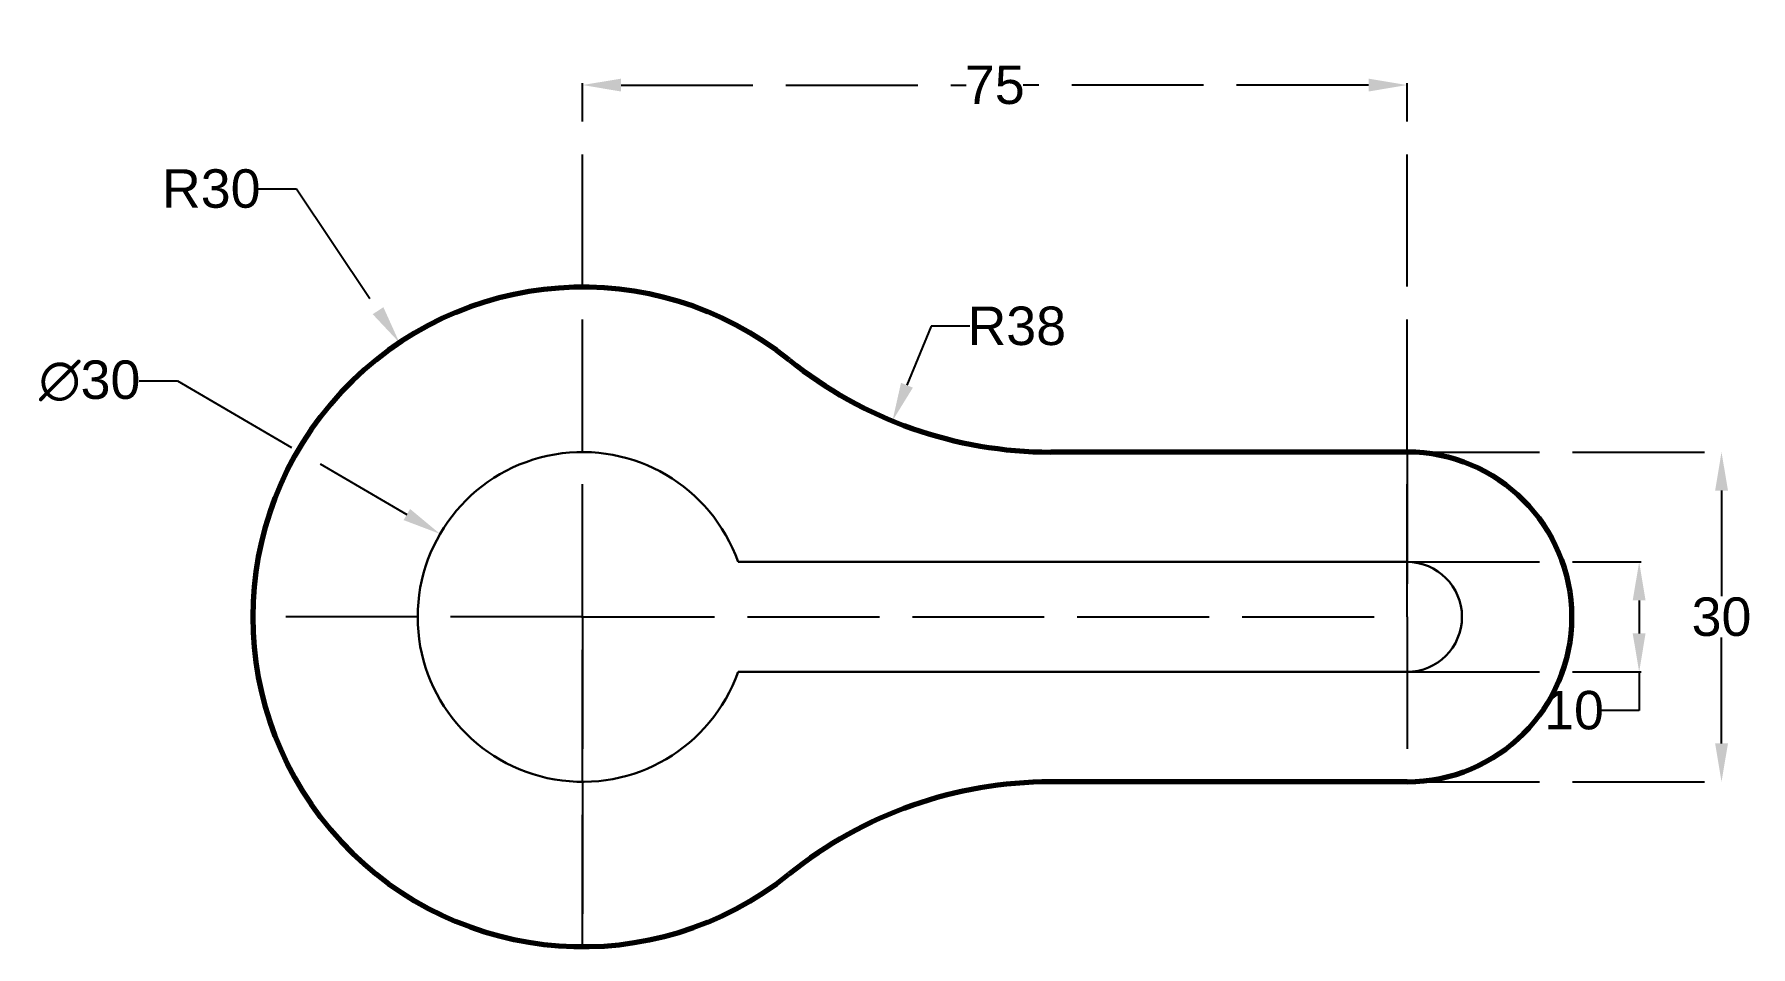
# Model space of a CAD drawing. Header units: inches. Extents: x -53 to 103, y -14 to 69.
import ezdxf

# ---------------------------------------------------------------- set-up
doc = ezdxf.new("R2010")
doc.units = ezdxf.units.IN
doc.header["$MEASUREMENT"] = 0
doc.linetypes.add('ACAD_ISO02W100', pattern=[15, 12, -3])
doc.layers.add('Layer1', color=170, linetype='Continuous', lineweight=70)
doc.layers.add('Layer2', color=100, linetype='Continuous', lineweight=30)
doc.layers.add('Layer3', color=50, linetype='ACAD_ISO02W100')
doc.layers.add('Layer4', color=8, linetype='ACAD_ISO02W100', plot=False)
doc.styles.get("Standard").update_dxf_attribs({"font": 'arial.ttf'})
doc.dimstyles.get("Standard").update_dxf_attribs({"dimtxt": 3.5, "dimasz": 3.5, "dimexe": 0.18, "dimexo": 0.0625, "dimgap": 0.09, "dimtad": 0, "dimtih": 1, "dimtoh": 1, "dimdec": 0, "dimzin": 0, "dimdsep": 46, "dimtxsty": 'Standard', "dimcen": 0.09, "dimadec": 0, "dimazin": 0, "dimtfac": 1, "dimtdec": 0, "dimtofl": 0, "dimtmove": 0, "dimatfit": 3, "dimfxl": 1, "dimtolj": 1, "dimtzin": 0, "dimarcsym": 0})

# ---------------------------------------------------------------- blocks, each defined once
blk = doc.blocks.new('*D4')
at = {"layer": 'Defpoints', "color": 0, "transparency": 16777216}
for p in [(72.05, 64.54), (-2.95, 16.15), (72.05, 16.15)]:
    blk.add_point(p, dxfattribs=at)
at = {"layer": 'Layer3', "color": 0, "lineweight": -2, "transparency": 16777216}
for p, q in [((-2.95, 16.22), (-2.95, 64.72)), ((0.55, 64.54), (31.95, 64.54)), ((68.55, 64.54), (37.14, 64.54)), ((72.05, 16.22), (72.05, 64.72))]:
    blk.add_line(p, q, dxfattribs=at)
at = {"layer": 'Layer3', "color": 0, "transparency": 16777216}
for points in [[(0.55, 65.12), (0.55, 63.95), (-2.95, 64.54)], [(68.55, 65.12), (68.55, 63.95), (72.05, 64.54)]]:
    blk.add_solid(points, dxfattribs=at)
at = {"layer": 'Layer3', "color": 0, "transparency": 16777216, "insert": (34.55, 64.54), "char_height": 3.5, "attachment_point": 5}
blk.add_mtext('\\A1;75', dxfattribs=at)
blk = doc.blocks.new('*D6')
at = {"layer": 'Defpoints', "color": 0, "transparency": 16777216}
for p in [(72.05, 31.15), (72.05, 1.15), (100.66, 1.15)]:
    blk.add_point(p, dxfattribs=at)
at = {"layer": 'Layer3', "color": 0, "lineweight": -2, "transparency": 16777216}
for p, q in [((72.11, 31.15), (100.84, 31.15)), ((100.66, 27.65), (100.66, 18.03)), ((100.66, 4.65), (100.66, 14.27)), ((72.11, 1.15), (100.84, 1.15))]:
    blk.add_line(p, q, dxfattribs=at)
at = {"layer": 'Layer3', "color": 0, "transparency": 16777216}
for points in [[(100.08, 27.65), (101.25, 27.65), (100.66, 31.15)], [(100.08, 4.65), (101.25, 4.65), (100.66, 1.15)]]:
    blk.add_solid(points, dxfattribs=at)
at = {"layer": 'Layer3', "color": 0, "transparency": 16777216, "insert": (100.66, 16.15), "char_height": 3.5, "attachment_point": 5}
blk.add_mtext('\\A1;30', dxfattribs=at)
blk = doc.blocks.new('*D7')
at = {"layer": 'Defpoints', "color": 0, "transparency": 16777216}
for p in [(72.05, 21.15), (72.05, 11.15), (93.17, 11.15)]:
    blk.add_point(p, dxfattribs=at)
at = {"layer": 'Layer3', "color": 0, "lineweight": -2, "transparency": 16777216}
for p, q in [((72.11, 21.15), (93.35, 21.15)), ((93.17, 17.65), (93.17, 14.65)), ((72.11, 11.15), (93.35, 11.15)), ((93.17, 11.15), (93.17, 7.65)), ((93.17, 7.65), (89.67, 7.65))]:
    blk.add_line(p, q, dxfattribs=at)
at = {"layer": 'Layer3', "color": 0, "transparency": 16777216}
for points in [[(92.58, 17.65), (93.75, 17.65), (93.17, 21.15)], [(92.58, 14.65), (93.75, 14.65), (93.17, 11.15)]]:
    blk.add_solid(points, dxfattribs=at)
at = {"layer": 'Layer3', "color": 0, "transparency": 16777216, "insert": (87.24, 7.65), "char_height": 3.5, "attachment_point": 5}
blk.add_mtext('\\A1;10', dxfattribs=at)
blk = doc.blocks.new('*D8')
at = {"layer": 'Defpoints', "color": 0, "transparency": 16777216}
for p in [(-15.91, 23.7), (10.01, 8.6)]:
    blk.add_point(p, dxfattribs=at)
at = {"layer": 'Layer3', "color": 0, "lineweight": -2, "transparency": 16777216}
for p, q in [((-43.29, 37.62), (-39.79, 37.62)), ((-39.79, 37.62), (-18.94, 25.47)), ((-3.04, 16.15), (-2.86, 16.15)), ((-2.95, 16.06), (-2.95, 16.24))]:
    blk.add_line(p, q, dxfattribs=at)
at = {"layer": 'Layer3', "color": 0, "transparency": 16777216}
blk.add_solid([(-18.64, 25.97), (-19.23, 24.96), (-15.91, 23.7)], dxfattribs=at)
at = {"layer": 'Layer3', "color": 0, "transparency": 16777216, "insert": (-47.79, 37.62), "char_height": 3.5, "attachment_point": 5}
blk.add_mtext('\\A1;∅30', dxfattribs=at)
blk = doc.blocks.new('*D9')
at = {"layer": 'Defpoints', "color": 0, "transparency": 16777216}
for p in [(-19.61, 41.1), (-2.95, 16.15)]:
    blk.add_point(p, dxfattribs=at)
at = {"layer": 'Layer3', "color": 0, "lineweight": -2, "transparency": 16777216}
for p, q in [((-32.47, 55.1), (-28.97, 55.1)), ((-28.97, 55.1), (-21.56, 44.01)), ((-3.04, 16.15), (-2.86, 16.15)), ((-2.95, 16.06), (-2.95, 16.24))]:
    blk.add_line(p, q, dxfattribs=at)
at = {"layer": 'Layer3', "color": 0, "transparency": 16777216}
blk.add_solid([(-21.07, 44.33), (-22.04, 43.69), (-19.61, 41.1)], dxfattribs=at)
at = {"layer": 'Layer3', "color": 0, "transparency": 16777216, "insert": (-36.73, 55.1), "char_height": 3.5, "attachment_point": 5}
blk.add_mtext('\\A1;R30', dxfattribs=at)
blk = doc.blocks.new('*D10')
at = {"layer": 'Defpoints', "color": 0, "transparency": 16777216}
for p in [(39.65, 69.15), (25.24, 33.99)]:
    blk.add_point(p, dxfattribs=at)
at = {"layer": 'Layer3', "color": 0, "lineweight": -2, "transparency": 16777216}
for p, q in [((28.77, 42.61), (26.56, 37.23)), ((32.27, 42.61), (28.77, 42.61))]:
    blk.add_line(p, q, dxfattribs=at)
at = {"layer": 'Layer3', "color": 0, "transparency": 16777216}
blk.add_solid([(26.02, 37.45), (27.1, 37.01), (25.24, 33.99)], dxfattribs=at)
at = {"layer": 'Layer3', "color": 0, "transparency": 16777216, "insert": (36.55, 42.61), "char_height": 3.5, "attachment_point": 5}
blk.add_mtext('\\A1;R38', dxfattribs=at)

msp = doc.modelspace()

# ---------------------------------------------------------------- linework, layer by layer
msp.add_line((72.05, 11.15), (72.05, 11.15))
at = {"layer": 'Layer1'}
for p, q in [((72.05, 31.15), (39.65, 31.15)), ((72.05, 1.15), (39.65, 1.15))]:
    msp.add_line(p, q, dxfattribs=at)
for centre, radius, start, end in [((-2.95, 16.15), 30, 51.2067, 308.7933), ((39.65, 69.15), 38, 231.2067, 270), ((72.05, 16.15), 15, 270, 90), ((39.65, -36.85), 38, 90, 128.7933)]:
    msp.add_arc(centre, radius, start, end, dxfattribs=at)
at = {"layer": 'Layer2'}
for p, q in [((72.05, 21.15), (11.19, 21.15)), ((72.05, 11.15), (11.19, 11.15))]:
    msp.add_line(p, q, dxfattribs=at)
for centre, radius, start, end in [((-2.95, 16.15), 15, 19.4712, 340.5288), ((72.05, 16.15), 5, 270, 90)]:
    msp.add_arc(centre, radius, start, end, dxfattribs=at)
at = {"layer": 'Layer4'}
for p, q in [((-2.95, -13.85), (-2.95, 46.15)), ((72.05, 16.15), (72.05, 31.15)), ((72.05, 31.15), (72.05, 1.15)), ((-2.95, 16.15), (-32.95, 16.15)), ((-2.95, 16.15), (72.05, 16.15)), ((-2.95, 16.15), (-2.95, -13.85))]:
    msp.add_line(p, q, dxfattribs=at)

# ---------------------------------------------------------------- dimensions: what is measured, and where the dimension line sits
at = {"layer": 'Layer3'}
for center, mpoint, picture, middle in [((39.65, 69.15), (25.24, 33.99), '*D10', (36.55, 42.61)), ((-2.95, 16.15), (-19.61, 41.1), '*D9', (-36.73, 55.1))]:
    dim = msp.add_radius_dim(center=center, mpoint=mpoint, dimstyle='Standard', dxfattribs=at)
    dim.commit()
    dim.dimension.update_dxf_attribs({"geometry": picture, "text_midpoint": middle, "dimtype": 164})
dim = msp.add_linear_dim(base=(72.05, 64.54), p1=(-2.95, 16.15), p2=(72.05, 16.15), dimstyle='Standard', dxfattribs=at)
dim.commit()
dim.dimension.update_dxf_attribs({"geometry": '*D4', "text_midpoint": (34.55, 64.54)})
dim = msp.add_diameter_dim_2p(p1=(10.01, 8.6), p2=(-15.91, 23.7), dimstyle='Standard', dxfattribs=at)
dim.commit()
dim.dimension.update_dxf_attribs({"geometry": '*D8', "text_midpoint": (-47.79, 37.62), "dimtype": 163})
for base, p1, p2, picture, middle in [((100.66, 1.15), (72.05, 31.15), (72.05, 1.15), '*D6', (100.66, 16.15)), ((93.17, 11.15), (72.05, 21.15), (72.05, 11.15), '*D7', (87.24, 7.65))]:
    dim = msp.add_linear_dim(base=base, p1=p1, p2=p2, angle=90, dimstyle='Standard', dxfattribs=at)
    dim.commit()
    dim.dimension.update_dxf_attribs({"geometry": picture, "text_midpoint": middle})

doc.saveas('drawing.dxf')
